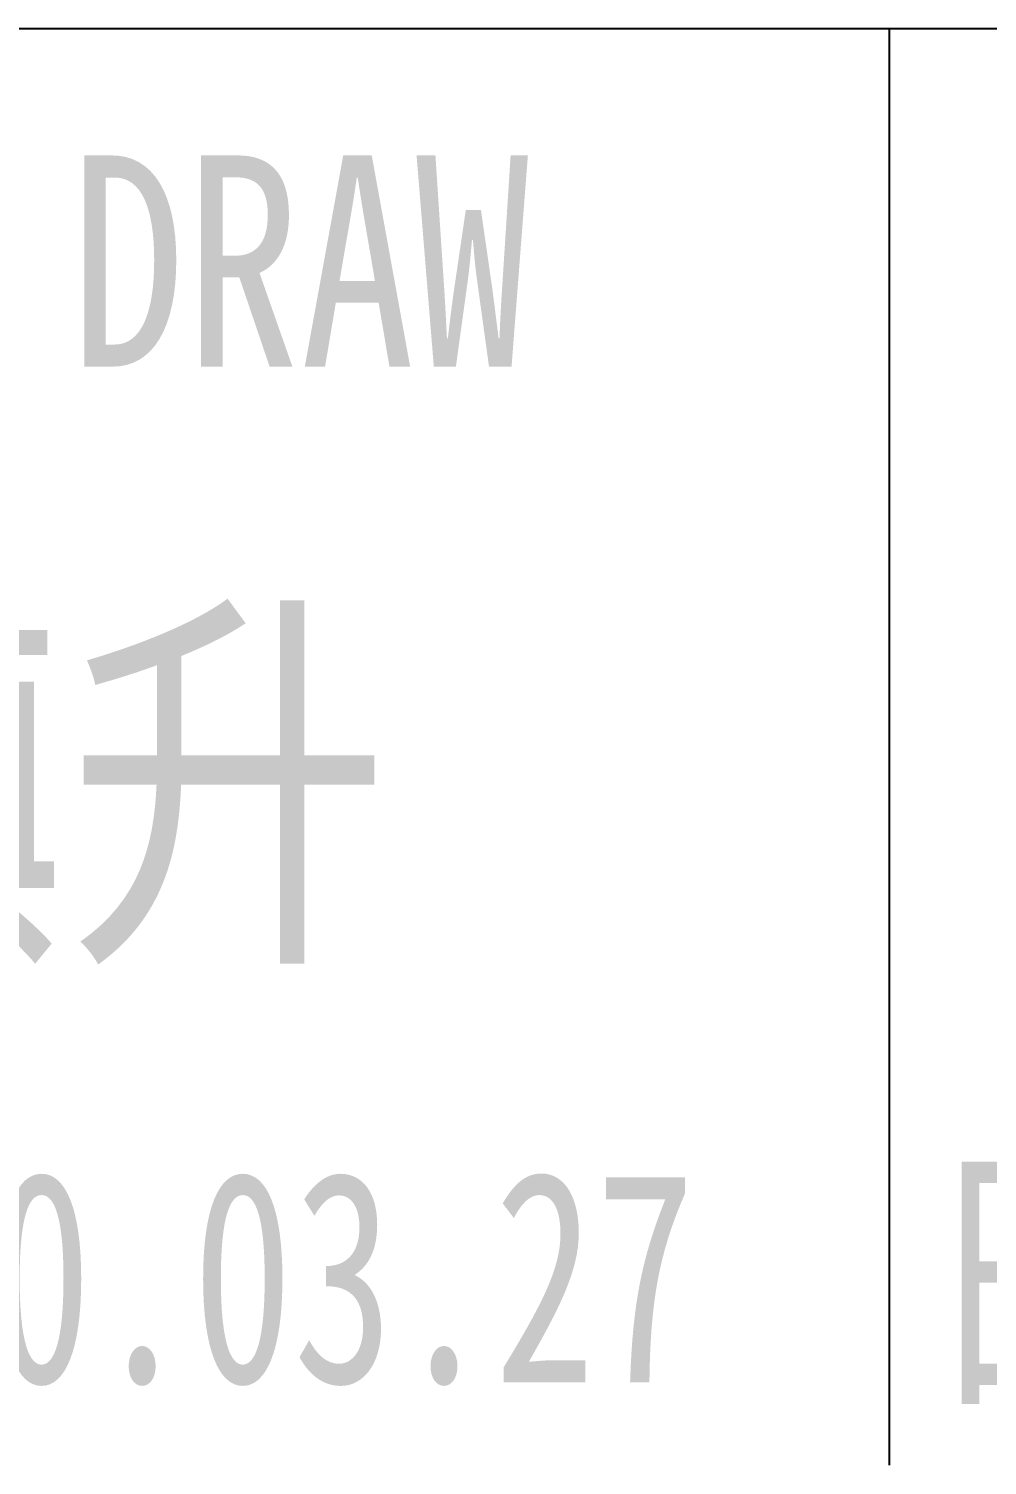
# Model space of a CAD drawing. Header units: millimetres. Extents: x 1333 to 38145, y -42879 to -3789.
# Drawn here: x 20220.07 to 20231.42, y -4422.26 to -4405.26 of the extents above; entities that cross this region are included whole.
import ezdxf
from ezdxf.enums import TextEntityAlignment as Align

# ---------------------------------------------------------------- set-up
doc = ezdxf.new("R2010")
doc.units = ezdxf.units.MM
doc.header["$LTSCALE"] = 0.5
doc.layers.add('图\\M+19E79\\M+195B6\\M+18E9A', color=7, linetype='Continuous')
doc.layers.add('图框', color=7, linetype='Continuous', lineweight=18)
doc.styles.add('国标', font='simfang.ttf', dxfattribs={"width": 0.8})

# ---------------------------------------------------------------- blocks, each defined once
blk = doc.blocks.new('GZDEH零件A3图框V01版')
at = {"layer": '图\\M+19E79\\M+195B6\\M+18E9A', "color": 9}
for p, q in [((3181.99, -1815.961), (3092.49, -1815.961)), ((3135.83, -1815.961), (3135.83, -1832.961)), ((3135.83, -1815.961), (3135.83, -1832.961))]:
    blk.add_line(p, q, dxfattribs=at)
at = {"layer": '图\\M+19E79\\M+195B6\\M+18E9A', "color": 9, "style": '国标', "width": 0.8}
blk.add_text(' DRAW', height=2.5, dxfattribs=at).set_placement((3124.776, -1819.96))
blk.add_text('日期:', height=2.5, dxfattribs=at).set_placement((3139.616, -1831.999), align=Align.CENTER)
blk = doc.blocks.new('DEH A3')
at = {"layer": '图框'}
blk.add_blockref('GZDEH零件A3图框V01版', (-2857.49, 1846.461), dxfattribs=at)

msp = doc.modelspace()

# ---------------------------------------------------------------- block references
at = {"layer": '图框'}
msp.add_blockref('DEH A3', (19951.916, -4435.764), dxfattribs=at)

# ---------------------------------------------------------------- texts
at = {"layer": '图\\M+19E79\\M+195B6\\M+18E9A', "color": 3, "style": '国标'}
for s, height, width, p in [('邝镇升', 3.5, 0.8, (20212.894, -4415.947)), ('2020.03.27', 2.5, 0.7, (20216.059, -4421.284))]:
    msp.add_text(s, height=height, dxfattribs=dict(at, width=width)).set_placement(p)

doc.saveas('drawing.dxf')
